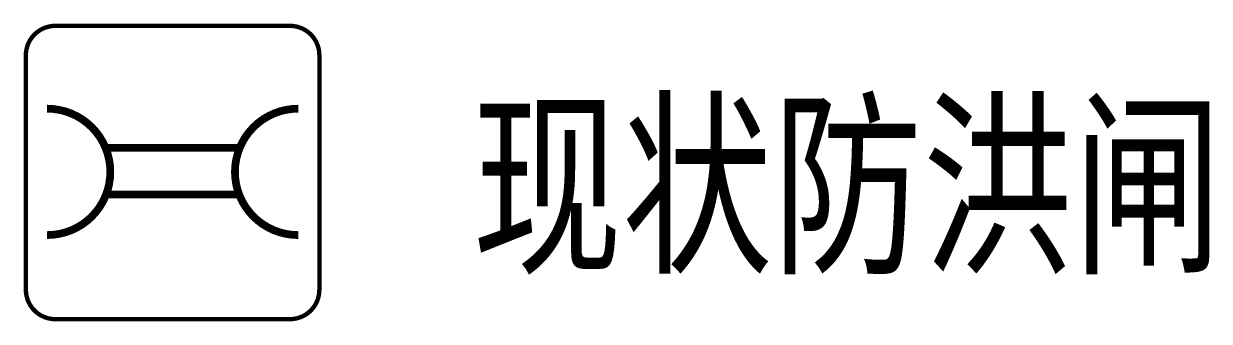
# Model space of a CAD drawing. Header units: millimetres. Extents: x -0.1 to 28.2, y -0.8 to 6.3.
import ezdxf

# ---------------------------------------------------------------- set-up
doc = ezdxf.new("R2010")
doc.units = ezdxf.units.MM
doc.layers.add('设施图块', color=7, linetype='Continuous')
doc.styles.add('设施块标注', font='SIMFANG.TTF', dxfattribs={"width": 0.75})

msp = doc.modelspace()

# ---------------------------------------------------------------- linework, layer by layer
at = {"layer": '设施图块', "color": 5}
for points, const_width in [([(0, 5.598, -0.41422), (0.7, 6.298), (6.298, 6.298, -0.414214), (6.998, 5.598), (6.998, 0, -0.414214), (6.298, -0.7), (0.7, -0.7, -0.414214), (0, 0), (0, 5.598)], 0.104), ([(0.505, 4.322, -1), (0.505, 1.306, -1)], 0.185), ([(6.493, 4.322, 1), (6.493, 1.306, 1)], 0.185)]:
    msp.add_lwpolyline(points, format="xyb", dxfattribs=dict(at, const_width=const_width))
at = {"layer": '设施图块', "color": 5, "const_width": 0.185}
for points in [[(1.899, 3.387), (5.099, 3.387)], [(1.914, 2.277), (5.084, 2.277)]]:
    msp.add_lwpolyline(points, dxfattribs=at)

# ---------------------------------------------------------------- texts
at = {"layer": '设施图块', "style": '设施块标注', "width": 0.75}
msp.add_attdef('现状防洪闸', (10.638, 0.755), '现状防洪闸', height=3.5, dxfattribs=at)

doc.saveas('drawing.dxf')
